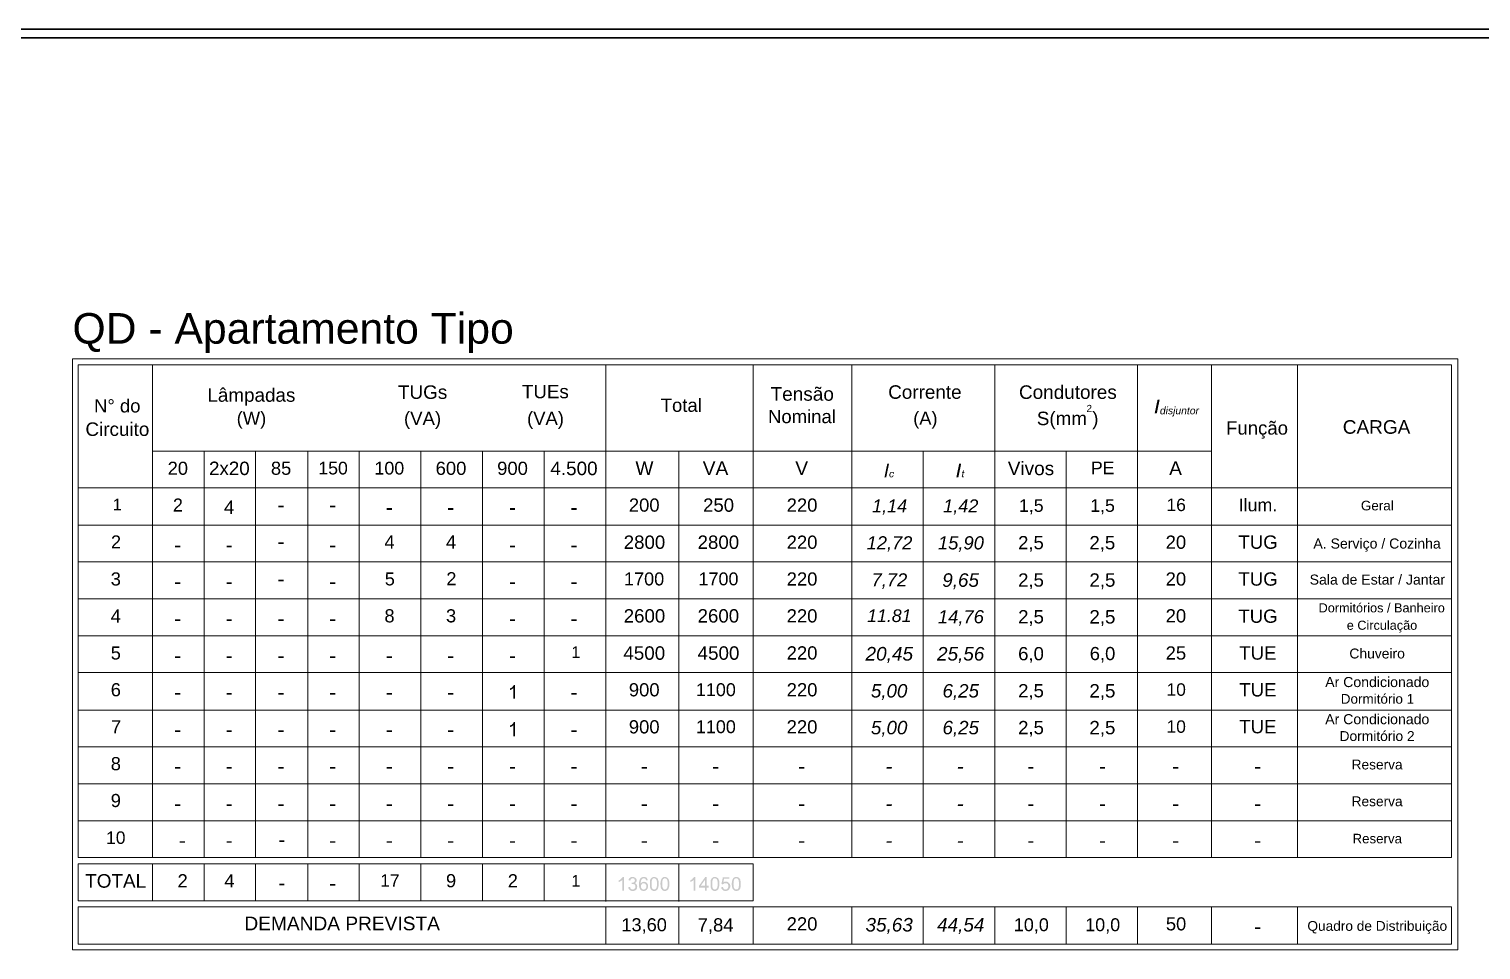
# Model space of a CAD drawing. Header units: millimetres. Extents: x 50 to 186, y -32 to 33.
# Drawn here: x 72.97 to 89.68, y -15.94 to -5.35 of the extents above; entities that cross this region are included whole.
import ezdxf

# ---------------------------------------------------------------- set-up
doc = ezdxf.new("R2010")
doc.units = ezdxf.units.MM
doc.layers.add('11 - Quadro de cargas', color=7, linetype='Continuous', lineweight=30)
doc.styles.add('Arial0', font='arial.ttf', dxfattribs={"height": 3.14658})
doc.styles.add('Arial2', font='ariali.ttf', dxfattribs={"oblique": 15, "height": 1.009692})

msp = doc.modelspace()

# ---------------------------------------------------------------- hatches: boundary and pattern name
at = {"layer": '11 - Quadro de cargas', "true_color": 0x000007}
for points in [[(85.925, -9.772), (85.958, -9.614), (85.982, -9.614), (85.949, -9.772)], [(82.816, -10.507), (82.849, -10.348), (82.869, -10.348), (82.836, -10.507)], [(83.643, -10.507), (83.676, -10.348), (83.699, -10.348), (83.666, -10.507)], [(75.843, -10.851), (75.843, -10.831), (75.902, -10.831), (75.902, -10.851)], [(76.435, -10.851), (76.435, -10.831), (76.498, -10.831), (76.498, -10.851)], [(77.09, -10.881), (77.09, -10.861), (77.149, -10.861), (77.149, -10.881)], [(77.794, -10.881), (77.794, -10.861), (77.854, -10.861), (77.854, -10.881)], [(78.506, -10.881), (78.506, -10.861), (78.565, -10.861), (78.565, -10.881)], [(79.213, -10.881), (79.213, -10.861), (79.273, -10.861), (79.273, -10.881)], [(74.655, -11.311), (74.655, -11.291), (74.715, -11.291), (74.715, -11.311)], [(75.247, -11.311), (75.247, -11.291), (75.307, -11.291), (75.307, -11.311)], [(75.843, -11.274), (75.843, -11.254), (75.902, -11.254), (75.902, -11.274)], [(76.435, -11.311), (76.435, -11.291), (76.498, -11.291), (76.498, -11.311)], [(78.506, -11.311), (78.506, -11.291), (78.565, -11.291), (78.565, -11.311)], [(79.213, -11.311), (79.213, -11.291), (79.273, -11.291), (79.273, -11.311)], [(75.843, -11.704), (75.843, -11.684), (75.902, -11.684), (75.902, -11.704)], [(74.655, -11.734), (74.655, -11.714), (74.715, -11.714), (74.715, -11.734)], [(75.247, -11.734), (75.247, -11.714), (75.307, -11.714), (75.307, -11.734)], [(76.435, -11.734), (76.435, -11.714), (76.498, -11.714), (76.498, -11.734)], [(78.506, -11.734), (78.506, -11.714), (78.565, -11.714), (78.565, -11.734)], [(79.213, -11.734), (79.213, -11.714), (79.273, -11.714), (79.273, -11.734)], [(74.655, -12.161), (74.655, -12.141), (74.715, -12.141), (74.715, -12.161)], [(75.247, -12.161), (75.247, -12.141), (75.307, -12.141), (75.307, -12.161)], [(75.843, -12.161), (75.843, -12.141), (75.902, -12.141), (75.902, -12.161)], [(76.435, -12.161), (76.435, -12.141), (76.498, -12.141), (76.498, -12.161)], [(78.506, -12.161), (78.506, -12.141), (78.565, -12.141), (78.565, -12.161)], [(79.213, -12.161), (79.213, -12.141), (79.273, -12.141), (79.273, -12.161)], [(74.655, -12.584), (74.655, -12.564), (74.715, -12.564), (74.715, -12.584)], [(75.247, -12.584), (75.247, -12.564), (75.307, -12.564), (75.307, -12.584)], [(75.843, -12.584), (75.843, -12.564), (75.902, -12.564), (75.902, -12.584)], [(76.435, -12.584), (76.435, -12.564), (76.498, -12.564), (76.498, -12.584)], [(77.09, -12.584), (77.09, -12.564), (77.149, -12.564), (77.149, -12.584)], [(77.794, -12.584), (77.794, -12.564), (77.854, -12.564), (77.854, -12.584)], [(78.506, -12.584), (78.506, -12.564), (78.565, -12.564), (78.565, -12.584)], [(74.655, -13.008), (74.655, -12.988), (74.715, -12.988), (74.715, -13.008)], [(75.247, -13.008), (75.247, -12.988), (75.307, -12.988), (75.307, -13.008)], [(75.843, -13.008), (75.843, -12.988), (75.902, -12.988), (75.902, -13.008)], [(76.435, -13.008), (76.435, -12.988), (76.498, -12.988), (76.498, -13.008)], [(77.09, -13.008), (77.09, -12.988), (77.149, -12.988), (77.149, -13.008)], [(77.794, -13.008), (77.794, -12.988), (77.854, -12.988), (77.854, -13.008)], [(79.213, -13.008), (79.213, -12.988), (79.273, -12.988), (79.273, -13.008)], [(74.655, -13.434), (74.655, -13.415), (74.715, -13.415), (74.715, -13.434)], [(75.247, -13.434), (75.247, -13.415), (75.307, -13.415), (75.307, -13.434)], [(75.843, -13.434), (75.843, -13.415), (75.902, -13.415), (75.902, -13.434)], [(76.435, -13.434), (76.435, -13.415), (76.498, -13.415), (76.498, -13.434)], [(77.09, -13.434), (77.09, -13.415), (77.149, -13.415), (77.149, -13.434)], [(77.794, -13.434), (77.794, -13.415), (77.854, -13.415), (77.854, -13.434)], [(79.213, -13.434), (79.213, -13.415), (79.273, -13.415), (79.273, -13.434)], [(74.655, -13.858), (74.655, -13.838), (74.715, -13.838), (74.715, -13.858)], [(75.247, -13.858), (75.247, -13.838), (75.307, -13.838), (75.307, -13.858)], [(75.843, -13.858), (75.843, -13.838), (75.902, -13.838), (75.902, -13.858)], [(76.435, -13.858), (76.435, -13.838), (76.498, -13.838), (76.498, -13.858)], [(77.09, -13.858), (77.09, -13.838), (77.149, -13.838), (77.149, -13.858)], [(77.794, -13.858), (77.794, -13.838), (77.854, -13.838), (77.854, -13.858)], [(78.506, -13.858), (78.506, -13.838), (78.565, -13.838), (78.565, -13.858)], [(79.213, -13.858), (79.213, -13.838), (79.273, -13.838), (79.273, -13.858)], [(80.024, -13.858), (80.024, -13.838), (80.083, -13.838), (80.083, -13.858)], [(80.844, -13.858), (80.844, -13.838), (80.904, -13.838), (80.904, -13.858)], [(81.833, -13.858), (81.833, -13.838), (81.896, -13.838), (81.896, -13.858)], [(82.839, -13.858), (82.842, -13.838), (82.902, -13.838), (82.899, -13.858)], [(83.659, -13.858), (83.663, -13.838), (83.722, -13.838), (83.719, -13.858)], [(84.47, -13.858), (84.47, -13.838), (84.529, -13.838), (84.529, -13.858)], [(85.294, -13.858), (85.294, -13.838), (85.353, -13.838), (85.353, -13.858)], [(86.137, -13.858), (86.137, -13.838), (86.197, -13.838), (86.197, -13.858)], [(87.08, -13.858), (87.08, -13.838), (87.139, -13.838), (87.139, -13.858)], [(74.655, -14.285), (74.655, -14.268), (74.715, -14.268), (74.715, -14.285)], [(75.247, -14.285), (75.247, -14.268), (75.307, -14.268), (75.307, -14.285)], [(75.843, -14.285), (75.843, -14.268), (75.902, -14.268), (75.902, -14.285)], [(76.435, -14.285), (76.435, -14.268), (76.498, -14.268), (76.498, -14.285)], [(77.09, -14.285), (77.09, -14.268), (77.149, -14.268), (77.149, -14.285)], [(77.794, -14.285), (77.794, -14.268), (77.854, -14.268), (77.854, -14.285)], [(78.506, -14.285), (78.506, -14.268), (78.565, -14.268), (78.565, -14.285)], [(79.213, -14.285), (79.213, -14.268), (79.273, -14.268), (79.273, -14.285)], [(80.024, -14.285), (80.024, -14.268), (80.083, -14.268), (80.083, -14.285)], [(80.844, -14.285), (80.844, -14.268), (80.904, -14.268), (80.904, -14.285)], [(81.833, -14.285), (81.833, -14.268), (81.896, -14.268), (81.896, -14.285)], [(82.839, -14.285), (82.842, -14.268), (82.902, -14.268), (82.899, -14.285)], [(83.659, -14.285), (83.663, -14.268), (83.722, -14.268), (83.719, -14.285)], [(84.47, -14.285), (84.47, -14.268), (84.529, -14.268), (84.529, -14.285)], [(85.294, -14.285), (85.294, -14.268), (85.353, -14.268), (85.353, -14.285)], [(86.137, -14.285), (86.137, -14.268), (86.197, -14.268), (86.197, -14.285)], [(87.08, -14.285), (87.08, -14.268), (87.139, -14.268), (87.139, -14.285)], [(74.708, -14.708), (74.708, -14.691), (74.768, -14.691), (74.768, -14.708)], [(75.247, -14.708), (75.247, -14.691), (75.307, -14.691), (75.307, -14.708)], [(75.853, -14.701), (75.853, -14.682), (75.912, -14.682), (75.912, -14.701)], [(76.435, -14.708), (76.435, -14.691), (76.498, -14.691), (76.498, -14.708)], [(77.09, -14.708), (77.09, -14.691), (77.149, -14.691), (77.149, -14.708)], [(77.794, -14.708), (77.794, -14.691), (77.854, -14.691), (77.854, -14.708)], [(78.506, -14.708), (78.506, -14.691), (78.565, -14.691), (78.565, -14.708)], [(79.213, -14.708), (79.213, -14.691), (79.273, -14.691), (79.273, -14.708)], [(80.024, -14.708), (80.024, -14.691), (80.083, -14.691), (80.083, -14.708)], [(80.844, -14.708), (80.844, -14.691), (80.904, -14.691), (80.904, -14.708)], [(81.833, -14.708), (81.833, -14.691), (81.896, -14.691), (81.896, -14.708)], [(82.839, -14.708), (82.842, -14.691), (82.902, -14.691), (82.899, -14.708)], [(83.659, -14.708), (83.663, -14.691), (83.722, -14.691), (83.719, -14.708)], [(84.47, -14.708), (84.47, -14.691), (84.529, -14.691), (84.529, -14.708)], [(85.294, -14.708), (85.294, -14.691), (85.353, -14.691), (85.353, -14.708)], [(86.137, -14.708), (86.137, -14.691), (86.197, -14.691), (86.197, -14.708)], [(87.08, -14.708), (87.08, -14.691), (87.139, -14.691), (87.139, -14.708)], [(75.853, -15.198), (75.853, -15.178), (75.912, -15.178), (75.912, -15.198)], [(76.435, -15.204), (76.435, -15.184), (76.498, -15.184), (76.498, -15.204)], [(87.08, -15.7), (87.08, -15.681), (87.139, -15.681), (87.139, -15.7)]]:
    msp.add_hatch(color=7, dxfattribs=at).paths.add_polyline_path(points)
h = msp.add_hatch(color=7, dxfattribs=at)
edge = h.paths.add_edge_path()
edge.add_line((82.912, -10.484), (82.922, -10.484))
edge.add_spline(control_points=[(82.922, -10.484), (82.918, -10.494), (82.915, -10.497), (82.912, -10.5), (82.912, -10.5), (82.905, -10.507), (82.902, -10.507), (82.895, -10.507), (82.895, -10.507), (82.889, -10.507), (82.882, -10.507), (82.879, -10.5), (82.879, -10.5), (82.875, -10.497), (82.872, -10.49), (82.872, -10.484), (82.872, -10.484), (82.872, -10.477), (82.872, -10.47), (82.875, -10.464), (82.875, -10.464), (82.879, -10.457), (82.882, -10.451), (82.889, -10.447), (82.889, -10.447), (82.892, -10.444), (82.899, -10.444), (82.905, -10.444), (82.905, -10.444), (82.912, -10.444), (82.915, -10.444), (82.922, -10.447), (82.922, -10.447), (82.925, -10.454), (82.925, -10.457), (82.925, -10.464)], knot_values=[0, 0, 0, 0, 0.027778, 0.027778, 0.027778, 0.027778, 0.055556, 0.055556, 0.055556, 0.055556, 0.083333, 0.083333, 0.083333, 0.083333, 0.111111, 0.111111, 0.111111, 0.111111, 0.138889, 0.138889, 0.138889, 0.138889, 0.166667, 0.166667, 0.166667, 0.166667, 0.194444, 0.194444, 0.194444, 0.194444, 0.222222, 0.222222, 0.222222, 0.222222, 1, 1, 1, 1], degree=3, periodic=0)
edge.add_line((82.925, -10.464), (82.915, -10.464))
edge.add_spline(control_points=[(82.915, -10.464), (82.915, -10.461), (82.915, -10.457), (82.912, -10.454), (82.912, -10.454), (82.908, -10.454), (82.908, -10.451), (82.902, -10.451), (82.902, -10.451), (82.899, -10.451), (82.895, -10.454), (82.892, -10.457), (82.892, -10.457), (82.889, -10.457), (82.885, -10.464), (82.885, -10.467), (82.885, -10.467), (82.882, -10.474), (82.882, -10.477), (82.882, -10.484), (82.882, -10.484), (82.882, -10.49), (82.882, -10.494), (82.885, -10.497), (82.885, -10.497), (82.889, -10.497), (82.892, -10.5), (82.895, -10.5), (82.895, -10.5), (82.899, -10.5), (82.902, -10.497), (82.905, -10.497), (82.905, -10.497), (82.908, -10.494), (82.908, -10.49), (82.912, -10.484)], knot_values=[0, 0, 0, 0, 0.027778, 0.027778, 0.027778, 0.027778, 0.055556, 0.055556, 0.055556, 0.055556, 0.083333, 0.083333, 0.083333, 0.083333, 0.111111, 0.111111, 0.111111, 0.111111, 0.138889, 0.138889, 0.138889, 0.138889, 0.166667, 0.166667, 0.166667, 0.166667, 0.194444, 0.194444, 0.194444, 0.194444, 0.222222, 0.222222, 0.222222, 0.222222, 1, 1, 1, 1], degree=3, periodic=0)
h = msp.add_hatch(color=7, dxfattribs=at)
edge = h.paths.add_edge_path()
edge.add_line((83.729, -10.497), (83.726, -10.507))
edge.add_spline(control_points=[(83.726, -10.507), (83.722, -10.507), (83.722, -10.507), (83.719, -10.507), (83.719, -10.507), (83.716, -10.507), (83.712, -10.507), (83.709, -10.504), (83.709, -10.504), (83.706, -10.504), (83.706, -10.5), (83.706, -10.497), (83.706, -10.497), (83.706, -10.497), (83.706, -10.494), (83.709, -10.487)], knot_values=[0, 0, 0, 0, 0.0625, 0.0625, 0.0625, 0.0625, 0.125, 0.125, 0.125, 0.125, 0.1875, 0.1875, 0.1875, 0.1875, 1, 1, 1, 1], degree=3, periodic=0)
edge.add_line((83.709, -10.487), (83.716, -10.454))
edge.add_line((83.716, -10.454), (83.706, -10.454))
edge.add_line((83.706, -10.454), (83.709, -10.444))
edge.add_line((83.709, -10.444), (83.716, -10.444))
edge.add_line((83.716, -10.444), (83.719, -10.431))
edge.add_line((83.719, -10.431), (83.732, -10.421))
edge.add_line((83.732, -10.421), (83.726, -10.444))
edge.add_line((83.726, -10.444), (83.739, -10.444))
edge.add_line((83.739, -10.444), (83.735, -10.454))
edge.add_line((83.735, -10.454), (83.726, -10.454))
edge.add_line((83.726, -10.454), (83.719, -10.487))
edge.add_spline(control_points=[(83.719, -10.487), (83.719, -10.49), (83.716, -10.494), (83.716, -10.494), (83.716, -10.494), (83.716, -10.497), (83.719, -10.497), (83.719, -10.497), (83.719, -10.497), (83.719, -10.497), (83.719, -10.497), (83.722, -10.497), (83.722, -10.497), (83.726, -10.497), (83.726, -10.497), (83.729, -10.497)], knot_values=[0, 0, 0, 0, 0.0625, 0.0625, 0.0625, 0.0625, 0.125, 0.125, 0.125, 0.125, 0.1875, 0.1875, 0.1875, 0.1875, 1, 1, 1, 1], degree=3, periodic=0)
h = msp.add_hatch(color=7, dxfattribs=at)
h.paths.add_polyline_path([(75.29, -10.93), (75.29, -10.891), (75.221, -10.891), (75.221, -10.874), (75.294, -10.771), (75.31, -10.771), (75.31, -10.874), (75.33, -10.874), (75.33, -10.891), (75.31, -10.891), (75.31, -10.93)])
h.paths.add_polyline_path([(75.29, -10.874), (75.29, -10.801), (75.241, -10.874)])
h = msp.add_hatch(color=7, dxfattribs=at)
edge = h.paths.add_edge_path()
edge.add_line((78.565, -13.054), (78.545, -13.054))
edge.add_line((78.545, -13.054), (78.545, -12.932))
edge.add_spline(control_points=[(78.545, -12.932), (78.542, -12.935), (78.535, -12.938), (78.529, -12.945), (78.529, -12.945), (78.519, -12.948), (78.512, -12.951), (78.506, -12.955)], knot_values=[0, 0, 0, 0, 0.125, 0.125, 0.125, 0.125, 1, 1, 1, 1], degree=3, periodic=0)
edge.add_line((78.506, -12.955), (78.506, -12.935))
edge.add_spline(control_points=[(78.506, -12.935), (78.519, -12.932), (78.529, -12.925), (78.535, -12.918), (78.535, -12.918), (78.545, -12.908), (78.549, -12.902), (78.552, -12.895)], knot_values=[0, 0, 0, 0, 0.125, 0.125, 0.125, 0.125, 1, 1, 1, 1], degree=3, periodic=0)
edge.add_line((78.552, -12.895), (78.565, -12.895))
edge.add_line((78.565, -12.895), (78.565, -13.054))
h = msp.add_hatch(color=7, dxfattribs=at)
edge = h.paths.add_edge_path()
edge.add_line((78.565, -13.484), (78.545, -13.484))
edge.add_line((78.545, -13.484), (78.545, -13.358))
edge.add_spline(control_points=[(78.545, -13.358), (78.542, -13.362), (78.535, -13.368), (78.529, -13.372), (78.529, -13.372), (78.519, -13.375), (78.512, -13.378), (78.506, -13.381)], knot_values=[0, 0, 0, 0, 0.125, 0.125, 0.125, 0.125, 1, 1, 1, 1], degree=3, periodic=0)
edge.add_line((78.506, -13.381), (78.506, -13.362))
edge.add_spline(control_points=[(78.506, -13.362), (78.519, -13.358), (78.529, -13.352), (78.535, -13.345), (78.535, -13.345), (78.545, -13.338), (78.549, -13.329), (78.552, -13.322)], knot_values=[0, 0, 0, 0, 0.125, 0.125, 0.125, 0.125, 1, 1, 1, 1], degree=3, periodic=0)
edge.add_line((78.552, -13.322), (78.565, -13.322))
edge.add_line((78.565, -13.322), (78.565, -13.484))
h = msp.add_hatch(color=7, dxfattribs=at)
edge = h.paths.add_edge_path()
edge.add_line((79.819, -15.26), (79.799, -15.26))
edge.add_line((79.799, -15.26), (79.799, -15.138))
edge.add_spline(control_points=[(79.799, -15.138), (79.796, -15.141), (79.789, -15.145), (79.782, -15.151), (79.782, -15.151), (79.773, -15.155), (79.766, -15.158), (79.759, -15.161)], knot_values=[0, 0, 0, 0, 0.125, 0.125, 0.125, 0.125, 1, 1, 1, 1], degree=3, periodic=0)
edge.add_line((79.759, -15.161), (79.759, -15.141))
edge.add_spline(control_points=[(79.759, -15.141), (79.773, -15.138), (79.779, -15.131), (79.789, -15.121), (79.789, -15.121), (79.796, -15.115), (79.802, -15.108), (79.806, -15.102)], knot_values=[0, 0, 0, 0, 0.125, 0.125, 0.125, 0.125, 1, 1, 1, 1], degree=3, periodic=0)
edge.add_line((79.806, -15.102), (79.819, -15.102))
edge.add_line((79.819, -15.102), (79.819, -15.26))
edge = h.paths.add_edge_path()
edge.add_line((79.868, -15.221), (79.888, -15.217))
edge.add_spline(control_points=[(79.888, -15.217), (79.892, -15.227), (79.895, -15.234), (79.898, -15.241), (79.898, -15.241), (79.905, -15.244), (79.911, -15.247), (79.918, -15.247), (79.918, -15.247), (79.928, -15.247), (79.935, -15.244), (79.941, -15.237), (79.941, -15.237), (79.948, -15.231), (79.951, -15.224), (79.951, -15.214), (79.951, -15.214), (79.951, -15.204), (79.948, -15.198), (79.945, -15.191), (79.945, -15.191), (79.938, -15.188), (79.931, -15.184), (79.921, -15.184), (79.921, -15.184), (79.918, -15.184), (79.911, -15.184), (79.908, -15.184)], knot_values=[0, 0, 0, 0, 0.035714, 0.035714, 0.035714, 0.035714, 0.071429, 0.071429, 0.071429, 0.071429, 0.107143, 0.107143, 0.107143, 0.107143, 0.142857, 0.142857, 0.142857, 0.142857, 0.178571, 0.178571, 0.178571, 0.178571, 0.214286, 0.214286, 0.214286, 0.214286, 1, 1, 1, 1], degree=3, periodic=0)
edge.add_line((79.908, -15.184), (79.908, -15.168))
edge.add_spline(control_points=[(79.908, -15.168), (79.911, -15.168), (79.911, -15.168), (79.911, -15.168), (79.911, -15.168), (79.921, -15.168), (79.928, -15.168), (79.935, -15.161), (79.935, -15.161), (79.941, -15.158), (79.945, -15.151), (79.945, -15.141), (79.945, -15.141), (79.945, -15.135), (79.941, -15.128), (79.938, -15.125), (79.938, -15.125), (79.931, -15.121), (79.928, -15.118), (79.918, -15.118), (79.918, -15.118), (79.911, -15.118), (79.905, -15.121), (79.902, -15.125), (79.902, -15.125), (79.895, -15.128), (79.892, -15.138), (79.892, -15.145)], knot_values=[0, 0, 0, 0, 0.035714, 0.035714, 0.035714, 0.035714, 0.071429, 0.071429, 0.071429, 0.071429, 0.107143, 0.107143, 0.107143, 0.107143, 0.142857, 0.142857, 0.142857, 0.142857, 0.178571, 0.178571, 0.178571, 0.178571, 0.214286, 0.214286, 0.214286, 0.214286, 1, 1, 1, 1], degree=3, periodic=0)
edge.add_line((79.892, -15.145), (79.872, -15.141))
edge.add_spline(control_points=[(79.872, -15.141), (79.872, -15.128), (79.878, -15.118), (79.888, -15.112), (79.888, -15.112), (79.895, -15.105), (79.905, -15.102), (79.918, -15.102), (79.918, -15.102), (79.928, -15.102), (79.935, -15.105), (79.941, -15.108), (79.941, -15.108), (79.951, -15.112), (79.954, -15.115), (79.958, -15.121), (79.958, -15.121), (79.964, -15.128), (79.964, -15.135), (79.964, -15.141), (79.964, -15.141), (79.964, -15.151), (79.964, -15.155), (79.958, -15.161), (79.958, -15.161), (79.954, -15.168), (79.951, -15.171), (79.945, -15.174), (79.945, -15.174), (79.951, -15.178), (79.961, -15.181), (79.964, -15.188), (79.964, -15.188), (79.971, -15.194), (79.971, -15.204), (79.971, -15.214), (79.971, -15.214), (79.971, -15.227), (79.968, -15.241), (79.958, -15.25), (79.958, -15.25), (79.948, -15.26), (79.935, -15.264), (79.918, -15.264), (79.918, -15.264), (79.905, -15.264), (79.895, -15.26), (79.885, -15.25), (79.885, -15.25), (79.875, -15.244), (79.868, -15.234), (79.868, -15.221)], knot_values=[0, 0, 0, 0, 0.019231, 0.019231, 0.019231, 0.019231, 0.038462, 0.038462, 0.038462, 0.038462, 0.057692, 0.057692, 0.057692, 0.057692, 0.076923, 0.076923, 0.076923, 0.076923, 0.096154, 0.096154, 0.096154, 0.096154, 0.115385, 0.115385, 0.115385, 0.115385, 0.134615, 0.134615, 0.134615, 0.134615, 0.153846, 0.153846, 0.153846, 0.153846, 0.173077, 0.173077, 0.173077, 0.173077, 0.192308, 0.192308, 0.192308, 0.192308, 0.211538, 0.211538, 0.211538, 0.211538, 0.230769, 0.230769, 0.230769, 0.230769, 1, 1, 1, 1], degree=3, periodic=0)
edge = h.paths.add_edge_path()
edge.add_line((80.093, -15.141), (80.074, -15.141))
edge.add_spline(control_points=[(80.074, -15.141), (80.07, -15.135), (80.07, -15.128), (80.067, -15.125), (80.067, -15.125), (80.06, -15.121), (80.054, -15.118), (80.047, -15.118), (80.047, -15.118), (80.04, -15.118), (80.034, -15.118), (80.031, -15.121), (80.031, -15.121), (80.024, -15.128), (80.021, -15.135), (80.017, -15.141), (80.017, -15.141), (80.014, -15.151), (80.011, -15.164), (80.011, -15.178), (80.011, -15.178), (80.014, -15.171), (80.021, -15.168), (80.027, -15.164), (80.027, -15.164), (80.034, -15.161), (80.04, -15.158), (80.05, -15.158), (80.05, -15.158), (80.06, -15.158), (80.074, -15.164), (80.083, -15.171), (80.083, -15.171), (80.09, -15.181), (80.097, -15.194), (80.097, -15.211), (80.097, -15.211), (80.097, -15.221), (80.093, -15.227), (80.09, -15.237), (80.09, -15.237), (80.083, -15.247), (80.08, -15.254), (80.07, -15.257), (80.07, -15.257), (80.064, -15.26), (80.057, -15.264), (80.047, -15.264), (80.047, -15.264), (80.031, -15.264), (80.017, -15.257), (80.007, -15.247), (80.007, -15.247), (79.997, -15.234), (79.991, -15.214), (79.991, -15.188), (79.991, -15.188), (79.991, -15.155), (79.997, -15.135), (80.007, -15.121), (80.007, -15.121), (80.017, -15.108), (80.031, -15.102), (80.047, -15.102), (80.047, -15.102), (80.06, -15.102), (80.07, -15.105), (80.08, -15.112), (80.08, -15.112), (80.087, -15.118), (80.09, -15.128), (80.093, -15.141)], knot_values=[0, 0, 0, 0, 0.013889, 0.013889, 0.013889, 0.013889, 0.027778, 0.027778, 0.027778, 0.027778, 0.041667, 0.041667, 0.041667, 0.041667, 0.055556, 0.055556, 0.055556, 0.055556, 0.069444, 0.069444, 0.069444, 0.069444, 0.083333, 0.083333, 0.083333, 0.083333, 0.097222, 0.097222, 0.097222, 0.097222, 0.111111, 0.111111, 0.111111, 0.111111, 0.125, 0.125, 0.125, 0.125, 0.138889, 0.138889, 0.138889, 0.138889, 0.152778, 0.152778, 0.152778, 0.152778, 0.166667, 0.166667, 0.166667, 0.166667, 0.180556, 0.180556, 0.180556, 0.180556, 0.194444, 0.194444, 0.194444, 0.194444, 0.208333, 0.208333, 0.208333, 0.208333, 0.222222, 0.222222, 0.222222, 0.222222, 0.236111, 0.236111, 0.236111, 0.236111, 1, 1, 1, 1], degree=3, periodic=0)
edge = h.paths.add_edge_path()
edge.add_spline(control_points=[(80.014, -15.211), (80.014, -15.217), (80.014, -15.224), (80.017, -15.227), (80.017, -15.227), (80.021, -15.234), (80.024, -15.241), (80.031, -15.244), (80.031, -15.244), (80.034, -15.247), (80.04, -15.247), (80.047, -15.247), (80.047, -15.247), (80.054, -15.247), (80.06, -15.244), (80.067, -15.237), (80.067, -15.237), (80.074, -15.231), (80.077, -15.221), (80.077, -15.211), (80.077, -15.211), (80.077, -15.201), (80.074, -15.191), (80.067, -15.184), (80.067, -15.184), (80.06, -15.178), (80.054, -15.174), (80.044, -15.174), (80.044, -15.174), (80.037, -15.174), (80.027, -15.178), (80.024, -15.184), (80.024, -15.184), (80.017, -15.191), (80.014, -15.201), (80.014, -15.211)], knot_values=[0, 0, 0, 0, 0.027778, 0.027778, 0.027778, 0.027778, 0.055556, 0.055556, 0.055556, 0.055556, 0.083333, 0.083333, 0.083333, 0.083333, 0.111111, 0.111111, 0.111111, 0.111111, 0.138889, 0.138889, 0.138889, 0.138889, 0.166667, 0.166667, 0.166667, 0.166667, 0.194444, 0.194444, 0.194444, 0.194444, 0.222222, 0.222222, 0.222222, 0.222222, 1, 1, 1, 1], degree=3, periodic=0)
edge = h.paths.add_edge_path()
edge.add_spline(control_points=[(80.117, -15.184), (80.117, -15.164), (80.117, -15.148), (80.12, -15.138), (80.12, -15.138), (80.123, -15.125), (80.13, -15.118), (80.14, -15.112), (80.14, -15.112), (80.146, -15.105), (80.156, -15.102), (80.166, -15.102), (80.166, -15.102), (80.176, -15.102), (80.183, -15.105), (80.189, -15.108), (80.189, -15.108), (80.196, -15.112), (80.203, -15.115), (80.206, -15.121), (80.206, -15.121), (80.209, -15.128), (80.212, -15.135), (80.216, -15.145), (80.216, -15.145), (80.216, -15.155), (80.219, -15.168), (80.219, -15.184), (80.219, -15.184), (80.219, -15.201), (80.216, -15.217), (80.212, -15.227), (80.212, -15.227), (80.209, -15.241), (80.203, -15.247), (80.196, -15.254), (80.196, -15.254), (80.189, -15.26), (80.179, -15.264), (80.166, -15.264), (80.166, -15.264), (80.153, -15.264), (80.14, -15.257), (80.13, -15.247), (80.13, -15.247), (80.12, -15.234), (80.117, -15.214), (80.117, -15.184)], knot_values=[0, 0, 0, 0, 0.020833, 0.020833, 0.020833, 0.020833, 0.041667, 0.041667, 0.041667, 0.041667, 0.0625, 0.0625, 0.0625, 0.0625, 0.083333, 0.083333, 0.083333, 0.083333, 0.104167, 0.104167, 0.104167, 0.104167, 0.125, 0.125, 0.125, 0.125, 0.145833, 0.145833, 0.145833, 0.145833, 0.166667, 0.166667, 0.166667, 0.166667, 0.1875, 0.1875, 0.1875, 0.1875, 0.208333, 0.208333, 0.208333, 0.208333, 0.229167, 0.229167, 0.229167, 0.229167, 1, 1, 1, 1], degree=3, periodic=0)
edge = h.paths.add_edge_path()
edge.add_spline(control_points=[(80.136, -15.184), (80.136, -15.207), (80.14, -15.227), (80.143, -15.234), (80.143, -15.234), (80.15, -15.244), (80.16, -15.247), (80.166, -15.247), (80.166, -15.247), (80.176, -15.247), (80.183, -15.244), (80.189, -15.234), (80.189, -15.234), (80.196, -15.227), (80.199, -15.207), (80.199, -15.184), (80.199, -15.184), (80.199, -15.158), (80.196, -15.138), (80.189, -15.131), (80.189, -15.131), (80.183, -15.121), (80.176, -15.118), (80.166, -15.118), (80.166, -15.118), (80.156, -15.118), (80.15, -15.121), (80.146, -15.128), (80.146, -15.128), (80.14, -15.138), (80.136, -15.158), (80.136, -15.184)], knot_values=[0, 0, 0, 0, 0.03125, 0.03125, 0.03125, 0.03125, 0.0625, 0.0625, 0.0625, 0.0625, 0.09375, 0.09375, 0.09375, 0.09375, 0.125, 0.125, 0.125, 0.125, 0.15625, 0.15625, 0.15625, 0.15625, 0.1875, 0.1875, 0.1875, 0.1875, 0.21875, 0.21875, 0.21875, 0.21875, 1, 1, 1, 1], degree=3, periodic=0)
edge = h.paths.add_edge_path()
edge.add_spline(control_points=[(80.239, -15.184), (80.239, -15.164), (80.239, -15.148), (80.246, -15.138), (80.246, -15.138), (80.249, -15.125), (80.252, -15.118), (80.262, -15.112), (80.262, -15.112), (80.269, -15.105), (80.279, -15.102), (80.289, -15.102), (80.289, -15.102), (80.298, -15.102), (80.305, -15.105), (80.312, -15.108), (80.312, -15.108), (80.318, -15.112), (80.325, -15.115), (80.328, -15.121), (80.328, -15.121), (80.332, -15.128), (80.335, -15.135), (80.338, -15.145), (80.338, -15.145), (80.341, -15.155), (80.341, -15.168), (80.341, -15.184), (80.341, -15.184), (80.341, -15.201), (80.341, -15.217), (80.335, -15.227), (80.335, -15.227), (80.332, -15.241), (80.325, -15.247), (80.318, -15.254), (80.318, -15.254), (80.312, -15.26), (80.302, -15.264), (80.289, -15.264), (80.289, -15.264), (80.275, -15.264), (80.262, -15.257), (80.255, -15.247), (80.255, -15.247), (80.242, -15.234), (80.239, -15.214), (80.239, -15.184)], knot_values=[0, 0, 0, 0, 0.020833, 0.020833, 0.020833, 0.020833, 0.041667, 0.041667, 0.041667, 0.041667, 0.0625, 0.0625, 0.0625, 0.0625, 0.083333, 0.083333, 0.083333, 0.083333, 0.104167, 0.104167, 0.104167, 0.104167, 0.125, 0.125, 0.125, 0.125, 0.145833, 0.145833, 0.145833, 0.145833, 0.166667, 0.166667, 0.166667, 0.166667, 0.1875, 0.1875, 0.1875, 0.1875, 0.208333, 0.208333, 0.208333, 0.208333, 0.229167, 0.229167, 0.229167, 0.229167, 1, 1, 1, 1], degree=3, periodic=0)
edge = h.paths.add_edge_path()
edge.add_spline(control_points=[(80.259, -15.184), (80.259, -15.207), (80.262, -15.227), (80.269, -15.234), (80.269, -15.234), (80.272, -15.244), (80.282, -15.247), (80.289, -15.247), (80.289, -15.247), (80.298, -15.247), (80.305, -15.244), (80.312, -15.234), (80.312, -15.234), (80.318, -15.227), (80.322, -15.207), (80.322, -15.184), (80.322, -15.184), (80.322, -15.158), (80.318, -15.138), (80.312, -15.131), (80.312, -15.131), (80.305, -15.121), (80.298, -15.118), (80.289, -15.118), (80.289, -15.118), (80.282, -15.118), (80.275, -15.121), (80.269, -15.128), (80.269, -15.128), (80.262, -15.138), (80.259, -15.158), (80.259, -15.184)], knot_values=[0, 0, 0, 0, 0.03125, 0.03125, 0.03125, 0.03125, 0.0625, 0.0625, 0.0625, 0.0625, 0.09375, 0.09375, 0.09375, 0.09375, 0.125, 0.125, 0.125, 0.125, 0.15625, 0.15625, 0.15625, 0.15625, 0.1875, 0.1875, 0.1875, 0.1875, 0.21875, 0.21875, 0.21875, 0.21875, 1, 1, 1, 1], degree=3, periodic=0)
h = msp.add_hatch(color=7, dxfattribs=at)
edge = h.paths.add_edge_path()
edge.add_line((80.639, -15.26), (80.619, -15.26))
edge.add_line((80.619, -15.26), (80.619, -15.138))
edge.add_spline(control_points=[(80.619, -15.138), (80.616, -15.141), (80.609, -15.145), (80.603, -15.151), (80.603, -15.151), (80.596, -15.155), (80.586, -15.158), (80.583, -15.161)], knot_values=[0, 0, 0, 0, 0.125, 0.125, 0.125, 0.125, 1, 1, 1, 1], degree=3, periodic=0)
edge.add_line((80.583, -15.161), (80.583, -15.141))
edge.add_spline(control_points=[(80.583, -15.141), (80.593, -15.138), (80.603, -15.131), (80.609, -15.121), (80.609, -15.121), (80.619, -15.115), (80.623, -15.108), (80.626, -15.102)], knot_values=[0, 0, 0, 0, 0.125, 0.125, 0.125, 0.125, 1, 1, 1, 1], degree=3, periodic=0)
edge.add_line((80.626, -15.102), (80.639, -15.102))
edge.add_line((80.639, -15.102), (80.639, -15.26))
h.paths.add_polyline_path([(80.752, -15.26), (80.752, -15.224), (80.682, -15.224), (80.682, -15.204), (80.755, -15.102), (80.772, -15.102), (80.772, -15.204), (80.795, -15.204), (80.795, -15.224), (80.772, -15.224), (80.772, -15.26)])
h.paths.add_polyline_path([(80.752, -15.204), (80.752, -15.135), (80.702, -15.204)])
edge = h.paths.add_edge_path()
edge.add_spline(control_points=[(80.815, -15.184), (80.815, -15.164), (80.815, -15.148), (80.818, -15.138), (80.818, -15.138), (80.824, -15.125), (80.828, -15.118), (80.838, -15.112), (80.838, -15.112), (80.844, -15.105), (80.854, -15.102), (80.864, -15.102), (80.864, -15.102), (80.874, -15.102), (80.881, -15.105), (80.887, -15.108), (80.887, -15.108), (80.894, -15.112), (80.901, -15.115), (80.904, -15.121), (80.904, -15.121), (80.907, -15.128), (80.91, -15.135), (80.914, -15.145), (80.914, -15.145), (80.917, -15.155), (80.917, -15.168), (80.917, -15.184), (80.917, -15.184), (80.917, -15.201), (80.914, -15.217), (80.91, -15.227), (80.91, -15.227), (80.907, -15.241), (80.901, -15.247), (80.894, -15.254), (80.894, -15.254), (80.887, -15.26), (80.877, -15.264), (80.864, -15.264), (80.864, -15.264), (80.851, -15.264), (80.838, -15.257), (80.828, -15.247), (80.828, -15.247), (80.818, -15.234), (80.815, -15.214), (80.815, -15.184)], knot_values=[0, 0, 0, 0, 0.020833, 0.020833, 0.020833, 0.020833, 0.041667, 0.041667, 0.041667, 0.041667, 0.0625, 0.0625, 0.0625, 0.0625, 0.083333, 0.083333, 0.083333, 0.083333, 0.104167, 0.104167, 0.104167, 0.104167, 0.125, 0.125, 0.125, 0.125, 0.145833, 0.145833, 0.145833, 0.145833, 0.166667, 0.166667, 0.166667, 0.166667, 0.1875, 0.1875, 0.1875, 0.1875, 0.208333, 0.208333, 0.208333, 0.208333, 0.229167, 0.229167, 0.229167, 0.229167, 1, 1, 1, 1], degree=3, periodic=0)
edge = h.paths.add_edge_path()
edge.add_spline(control_points=[(80.834, -15.184), (80.834, -15.207), (80.838, -15.227), (80.841, -15.234), (80.841, -15.234), (80.848, -15.244), (80.858, -15.247), (80.864, -15.247), (80.864, -15.247), (80.874, -15.247), (80.881, -15.244), (80.887, -15.234), (80.887, -15.234), (80.894, -15.227), (80.897, -15.207), (80.897, -15.184), (80.897, -15.184), (80.897, -15.158), (80.894, -15.138), (80.887, -15.131), (80.887, -15.131), (80.881, -15.121), (80.874, -15.118), (80.864, -15.118), (80.864, -15.118), (80.854, -15.118), (80.848, -15.121), (80.844, -15.128), (80.844, -15.128), (80.838, -15.138), (80.834, -15.158), (80.834, -15.184)], knot_values=[0, 0, 0, 0, 0.03125, 0.03125, 0.03125, 0.03125, 0.0625, 0.0625, 0.0625, 0.0625, 0.09375, 0.09375, 0.09375, 0.09375, 0.125, 0.125, 0.125, 0.125, 0.15625, 0.15625, 0.15625, 0.15625, 0.1875, 0.1875, 0.1875, 0.1875, 0.21875, 0.21875, 0.21875, 0.21875, 1, 1, 1, 1], degree=3, periodic=0)
edge = h.paths.add_edge_path()
edge.add_line((80.937, -15.221), (80.957, -15.217))
edge.add_spline(control_points=[(80.957, -15.217), (80.96, -15.227), (80.963, -15.234), (80.967, -15.241), (80.967, -15.241), (80.973, -15.244), (80.98, -15.247), (80.987, -15.247), (80.987, -15.247), (80.996, -15.247), (81.006, -15.244), (81.01, -15.237), (81.01, -15.237), (81.016, -15.231), (81.02, -15.221), (81.02, -15.207), (81.02, -15.207), (81.02, -15.198), (81.016, -15.188), (81.013, -15.181), (81.013, -15.181), (81.006, -15.178), (80.996, -15.174), (80.987, -15.174), (80.987, -15.174), (80.98, -15.174), (80.977, -15.174), (80.97, -15.178), (80.97, -15.178), (80.967, -15.181), (80.96, -15.184), (80.957, -15.188)], knot_values=[0, 0, 0, 0, 0.03125, 0.03125, 0.03125, 0.03125, 0.0625, 0.0625, 0.0625, 0.0625, 0.09375, 0.09375, 0.09375, 0.09375, 0.125, 0.125, 0.125, 0.125, 0.15625, 0.15625, 0.15625, 0.15625, 0.1875, 0.1875, 0.1875, 0.1875, 0.21875, 0.21875, 0.21875, 0.21875, 1, 1, 1, 1], degree=3, periodic=0)
edge.add_line((80.957, -15.188), (80.94, -15.184))
edge.add_line((80.94, -15.184), (80.957, -15.105))
edge.add_line((80.957, -15.105), (81.033, -15.105))
edge.add_line((81.033, -15.105), (81.033, -15.121))
edge.add_line((81.033, -15.121), (80.97, -15.121))
edge.add_line((80.97, -15.121), (80.963, -15.164))
edge.add_spline(control_points=[(80.963, -15.164), (80.973, -15.158), (80.983, -15.155), (80.993, -15.155), (80.993, -15.155), (81.006, -15.155), (81.016, -15.161), (81.026, -15.171), (81.026, -15.171), (81.036, -15.181), (81.043, -15.191), (81.043, -15.207), (81.043, -15.207), (81.043, -15.221), (81.036, -15.234), (81.03, -15.244), (81.03, -15.244), (81.02, -15.257), (81.006, -15.264), (80.987, -15.264), (80.987, -15.264), (80.973, -15.264), (80.96, -15.26), (80.953, -15.25), (80.953, -15.25), (80.944, -15.244), (80.937, -15.234), (80.937, -15.221)], knot_values=[0, 0, 0, 0, 0.035714, 0.035714, 0.035714, 0.035714, 0.071429, 0.071429, 0.071429, 0.071429, 0.107143, 0.107143, 0.107143, 0.107143, 0.142857, 0.142857, 0.142857, 0.142857, 0.178571, 0.178571, 0.178571, 0.178571, 0.214286, 0.214286, 0.214286, 0.214286, 1, 1, 1, 1], degree=3, periodic=0)
edge = h.paths.add_edge_path()
edge.add_spline(control_points=[(81.059, -15.184), (81.059, -15.164), (81.063, -15.148), (81.066, -15.138), (81.066, -15.138), (81.069, -15.125), (81.076, -15.118), (81.082, -15.112), (81.082, -15.112), (81.089, -15.105), (81.099, -15.102), (81.112, -15.102), (81.112, -15.102), (81.119, -15.102), (81.129, -15.105), (81.135, -15.108), (81.135, -15.108), (81.142, -15.112), (81.145, -15.115), (81.149, -15.121), (81.149, -15.121), (81.155, -15.128), (81.159, -15.135), (81.159, -15.145), (81.159, -15.145), (81.162, -15.155), (81.162, -15.168), (81.162, -15.184), (81.162, -15.184), (81.162, -15.201), (81.162, -15.217), (81.159, -15.227), (81.159, -15.227), (81.155, -15.241), (81.149, -15.247), (81.142, -15.254), (81.142, -15.254), (81.132, -15.26), (81.122, -15.264), (81.112, -15.264), (81.112, -15.264), (81.096, -15.264), (81.086, -15.257), (81.076, -15.247), (81.076, -15.247), (81.066, -15.234), (81.059, -15.214), (81.059, -15.184)], knot_values=[0, 0, 0, 0, 0.020833, 0.020833, 0.020833, 0.020833, 0.041667, 0.041667, 0.041667, 0.041667, 0.0625, 0.0625, 0.0625, 0.0625, 0.083333, 0.083333, 0.083333, 0.083333, 0.104167, 0.104167, 0.104167, 0.104167, 0.125, 0.125, 0.125, 0.125, 0.145833, 0.145833, 0.145833, 0.145833, 0.166667, 0.166667, 0.166667, 0.166667, 0.1875, 0.1875, 0.1875, 0.1875, 0.208333, 0.208333, 0.208333, 0.208333, 0.229167, 0.229167, 0.229167, 0.229167, 1, 1, 1, 1], degree=3, periodic=0)
edge = h.paths.add_edge_path()
edge.add_spline(control_points=[(81.079, -15.184), (81.079, -15.207), (81.082, -15.227), (81.089, -15.234), (81.089, -15.234), (81.096, -15.244), (81.102, -15.247), (81.112, -15.247), (81.112, -15.247), (81.119, -15.247), (81.129, -15.244), (81.135, -15.234), (81.135, -15.234), (81.139, -15.227), (81.142, -15.207), (81.142, -15.184), (81.142, -15.184), (81.142, -15.158), (81.139, -15.138), (81.135, -15.131), (81.135, -15.131), (81.129, -15.121), (81.119, -15.118), (81.112, -15.118), (81.112, -15.118), (81.102, -15.118), (81.096, -15.121), (81.089, -15.128), (81.089, -15.128), (81.082, -15.138), (81.079, -15.158), (81.079, -15.184)], knot_values=[0, 0, 0, 0, 0.03125, 0.03125, 0.03125, 0.03125, 0.0625, 0.0625, 0.0625, 0.0625, 0.09375, 0.09375, 0.09375, 0.09375, 0.125, 0.125, 0.125, 0.125, 0.15625, 0.15625, 0.15625, 0.15625, 0.1875, 0.1875, 0.1875, 0.1875, 0.21875, 0.21875, 0.21875, 0.21875, 1, 1, 1, 1], degree=3, periodic=0)

# ---------------------------------------------------------------- linework, layer by layer
at = {"layer": '11 - Quadro de cargas'}
for p, q in [((49.668, -5.352), (99.668, -5.352)), ((49.768, -5.452), (99.568, -5.452))]:
    msp.add_line(p, q, dxfattribs=at)
at = {"layer": '11 - Quadro de cargas', "color": 7, "linetype": 'Continuous', "lineweight": 9, "true_color": 0x000007}
for points in [[(73.474, -9.144), (89.412, -9.144), (89.412, -15.942), (73.474, -15.942)], [(73.54, -9.213), (89.339, -9.213), (89.339, -14.88), (73.54, -14.88)], [(73.54, -15.376), (81.307, -15.376), (81.307, -14.953), (73.54, -14.953)], [(73.54, -15.876), (89.339, -15.876), (89.339, -15.446), (73.54, -15.446)]]:
    msp.add_lwpolyline(points, close=True, dxfattribs=at)
for points in [[(74.394, -9.213), (74.394, -14.457), (74.394, -14.457)], [(79.61, -9.213), (79.61, -14.457), (79.61, -14.457)], [(81.307, -9.213), (81.307, -14.457), (81.307, -14.457)], [(82.442, -9.213), (82.442, -14.457), (82.442, -14.457)], [(84.086, -9.213), (84.086, -14.457), (84.086, -14.457)], [(85.727, -9.213), (85.727, -14.457), (85.727, -14.457)], [(86.577, -9.213), (86.577, -14.457), (86.577, -14.457)], [(87.569, -9.213), (87.569, -14.457), (87.569, -14.457)], [(74.394, -10.206), (86.577, -10.206), (86.577, -10.206)], [(74.989, -10.206), (74.989, -14.457), (74.989, -14.457)], [(75.581, -10.206), (75.581, -14.457), (75.581, -14.457)], [(76.18, -10.206), (76.18, -14.457), (76.18, -14.457)], [(76.772, -10.206), (76.772, -14.457), (76.772, -14.457)], [(77.483, -10.206), (77.483, -14.457), (77.483, -14.457)], [(78.191, -10.206), (78.191, -14.457), (78.191, -14.457)], [(78.899, -10.206), (78.899, -14.457), (78.899, -14.457)], [(80.451, -10.206), (80.451, -14.457), (80.451, -14.457)], [(83.262, -10.206), (83.262, -14.457), (83.262, -14.457)], [(84.907, -10.206), (84.907, -14.457), (84.907, -14.457)], [(73.54, -10.629), (89.339, -10.629), (89.339, -10.629)], [(73.54, -11.056), (89.339, -11.056), (89.339, -11.056)], [(73.54, -11.479), (89.339, -11.479), (89.339, -11.479)], [(73.54, -11.906), (89.339, -11.906), (89.339, -11.906)], [(73.54, -12.33), (89.339, -12.33), (89.339, -12.33)], [(73.54, -12.753), (89.339, -12.753), (89.339, -12.753)], [(73.54, -13.183), (89.339, -13.183), (89.339, -13.183)], [(73.54, -13.606), (89.339, -13.606), (89.339, -13.606)], [(73.54, -14.033), (89.339, -14.033), (89.339, -14.033)], [(73.54, -14.033), (89.339, -14.033), (89.339, -14.033)], [(73.54, -14.457), (89.339, -14.457), (89.339, -14.457)], [(74.394, -14.457), (74.394, -14.88), (74.394, -14.88)], [(74.989, -14.457), (74.989, -14.88), (74.989, -14.88)], [(75.581, -14.457), (75.581, -14.88), (75.581, -14.88)], [(76.18, -14.457), (76.18, -14.88), (76.18, -14.88)], [(76.772, -14.457), (76.772, -14.88), (76.772, -14.88)], [(77.483, -14.457), (77.483, -14.88), (77.483, -14.88)], [(78.191, -14.457), (78.191, -14.88), (78.191, -14.88)], [(78.899, -14.457), (78.899, -14.88), (78.899, -14.88)], [(79.61, -14.457), (79.61, -14.88), (79.61, -14.88)], [(80.451, -14.457), (80.451, -14.88), (80.451, -14.88)], [(81.307, -14.457), (81.307, -14.88), (81.307, -14.88)], [(82.442, -14.457), (82.442, -14.88), (82.442, -14.88)], [(83.262, -14.457), (83.262, -14.88), (83.262, -14.88)], [(84.086, -14.457), (84.086, -14.88), (84.086, -14.88)], [(84.907, -14.457), (84.907, -14.88), (84.907, -14.88)], [(85.727, -14.457), (85.727, -14.88), (85.727, -14.88)], [(86.577, -14.457), (86.577, -14.88), (86.577, -14.88)], [(87.569, -14.457), (87.569, -14.88), (87.569, -14.88)], [(74.394, -14.953), (74.394, -15.376), (74.394, -15.376)], [(74.989, -14.953), (74.989, -15.376), (74.989, -15.376)], [(75.581, -14.953), (75.581, -15.376), (75.581, -15.376)], [(76.18, -14.953), (76.18, -15.376), (76.18, -15.376)], [(76.772, -14.953), (76.772, -15.376), (76.772, -15.376)], [(77.483, -14.953), (77.483, -15.376), (77.483, -15.376)], [(78.191, -14.953), (78.191, -15.376), (78.191, -15.376)], [(78.899, -14.953), (78.899, -15.376), (78.899, -15.376)], [(79.61, -14.959), (79.61, -15.383), (79.61, -15.383)], [(80.451, -14.959), (80.451, -15.383), (80.451, -15.383)], [(79.61, -15.446), (79.61, -15.876), (79.61, -15.876)], [(80.451, -15.446), (80.451, -15.876), (80.451, -15.876)], [(81.307, -15.446), (81.307, -15.876), (81.307, -15.876)], [(82.442, -15.446), (82.442, -15.876), (82.442, -15.876)], [(83.262, -15.446), (83.262, -15.876), (83.262, -15.876)], [(84.086, -15.446), (84.086, -15.876), (84.086, -15.876)], [(84.907, -15.446), (84.907, -15.876), (84.907, -15.876)], [(85.727, -15.446), (85.727, -15.876), (85.727, -15.876)], [(86.577, -15.446), (86.577, -15.876), (86.577, -15.876)], [(87.569, -15.446), (87.569, -15.876), (87.569, -15.876)]]:
    msp.add_lwpolyline(points, dxfattribs=at)

# ---------------------------------------------------------------- texts
at = {"layer": '11 - Quadro de cargas', "color": 7, "true_color": 0x000007}
for s, height, style, p in [('QD - Apartamento Tipo', 0.35161, 'Arial0', (73.474, -8.97)), ('Lâmpadas', 0.1552, 'Arial0', (75.026, -9.638)), ('TUGs', 0.1555, 'Arial0', (77.219, -9.605)), ('TUEs', 0.1545, 'Arial0', (78.645, -9.598)), ('Tensão', 0.1563, 'Arial0', (81.506, -9.626)), ('Corrente', 0.1554, 'Arial0', (82.859, -9.604)), ('Condutores', 0.1558, 'Arial0', (84.364, -9.605)), ('N° do', 0.1522, 'Arial0', (73.722, -9.761)), ('Total', 0.1521, 'Arial0', (80.242, -9.754)), ('2', 0.0809, 'Arial0', (85.141, -9.755)), ('(W)', 0.1513, 'Arial0', (75.363, -9.903)), ('(VA)', 0.1529, 'Arial0', (77.288, -9.905)), ('(VA)', 0.1519, 'Arial0', (78.704, -9.904)), ('Nominal', 0.1525, 'Arial0', (81.476, -9.884)), ('(A)', 0.1502, 'Arial0', (83.147, -9.902)), ('S(mm )', 0.155, 'Arial0', (84.569, -9.907)), ('disjuntor', 0.0852, 'Arial2', (85.985, -9.782)), ('CARGA', 0.1565, 'Arial0', (88.089, -10.006)), ('Circuito', 0.1553, 'Arial0', (73.623, -10.031)), ('Função', 0.153, 'Arial0', (86.746, -10.016)), ('20', 0.1506, 'Arial0', (74.569, -10.478)), ('2x20', 0.1545, 'Arial0', (75.045, -10.481)), ('85', 0.1506, 'Arial0', (75.757, -10.478)), ('150', 0.1459, 'Arial0', (76.302, -10.474)), ('100', 0.1471, 'Arial0', (76.948, -10.475)), ('600', 0.1518, 'Arial0', (77.652, -10.479)), ('900', 0.1518, 'Arial0', (78.36, -10.479)), ('4.500', 0.1555, 'Arial0', (78.972, -10.482)), ('W', 0.157, 'Arial0', (79.951, -10.48)), ('VA', 0.1582, 'Arial0', (80.725, -10.481)), ('V', 0.158, 'Arial0', (81.79, -10.481)), ('Vivos', 0.1562, 'Arial0', (84.235, -10.482)), ('PE', 0.1459, 'Arial0', (85.191, -10.471)), ('A', 0.159, 'Arial0', (86.091, -10.482)), ('1', 0.134, 'Arial0', (73.937, -10.887)), ('2', 0.149, 'Arial0', (74.629, -10.9)), ('200', 0.1518, 'Arial0', (79.875, -10.902)), ('250', 0.153, 'Arial0', (80.729, -10.903)), ('220', 0.1518, 'Arial0', (81.691, -10.902)), ('1,14', 0.1482, 'Arial2', (82.674, -10.909)), ('1,42', 0.1492, 'Arial2', (83.491, -10.91)), ('1,5', 0.1458, 'Arial0', (84.364, -10.904)), ('1,5', 0.1458, 'Arial0', (85.184, -10.904)), ('16', 0.1434, 'Arial0', (86.061, -10.895)), ('Ilum.', 0.1468, 'Arial0', (86.891, -10.898)), ('Geral', 0.1108, 'Arial0', (88.297, -10.887)), ('2', 0.149, 'Arial0', (73.917, -11.324)), ('4', 0.152, 'Arial0', (77.063, -11.326)), ('4', 0.152, 'Arial0', (77.771, -11.326)), ('2800', 0.1538, 'Arial0', (79.816, -11.33)), ('2800', 0.1538, 'Arial0', (80.666, -11.33)), ('220', 0.1518, 'Arial0', (81.691, -11.329)), ('12,72', 0.1506, 'Arial2', (82.611, -11.335)), ('15,90', 0.1514, 'Arial2', (83.431, -11.336)), ('2,5', 0.1519, 'Arial0', (84.354, -11.334)), ('2,5', 0.1531, 'Arial0', (85.174, -11.335)), ('20', 0.152, 'Arial0', (86.051, -11.329)), ('TUG', 0.1534, 'Arial0', (86.888, -11.329)), ('A. Serviço / Cozinha', 0.11578, 'Arial0', (87.751, -11.326)), ('3', 0.151, 'Arial0', (73.914, -11.751)), ('5', 0.149, 'Arial0', (77.067, -11.75)), ('2', 0.15, 'Arial0', (77.775, -11.748)), ('1700', 0.149, 'Arial0', (79.819, -11.75)), ('1700', 0.1481, 'Arial0', (80.676, -11.749)), ('220', 0.1518, 'Arial0', (81.691, -11.752)), ('7,72', 0.1512, 'Arial2', (82.667, -11.762)), ('9,65', 0.1553, 'Arial2', (83.481, -11.766)), ('2,5', 0.1526, 'Arial0', (84.354, -11.764)), ('2,5', 0.1539, 'Arial0', (85.174, -11.765)), ('20', 0.152, 'Arial0', (86.051, -11.752)), ('TUG', 0.1534, 'Arial0', (86.888, -11.753)), ('Sala de Estar / Jantar', 0.11597, 'Arial0', (87.708, -11.741)), ('4', 0.152, 'Arial0', (73.914, -12.177)), ('8', 0.151, 'Arial0', (77.063, -12.175)), ('3', 0.151, 'Arial0', (77.771, -12.175)), ('2600', 0.1538, 'Arial0', (79.816, -12.177)), ('2600', 0.1538, 'Arial0', (80.666, -12.177)), ('220', 0.1518, 'Arial0', (81.691, -12.176)), ('11.81', 0.1459, 'Arial2', (82.617, -12.171)), ('20', 0.152, 'Arial0', (86.051, -12.176)), ('TUG', 0.153, 'Arial0', (86.888, -12.18)), ('Dormitórios / Banheiro', 0.1045, 'Arial0', (87.811, -12.06)), ('14,76', 0.1514, 'Arial2', (83.431, -12.186)), ('2,5', 0.1526, 'Arial0', (84.354, -12.187)), ('2,5', 0.1539, 'Arial0', (85.174, -12.188)), ('e Circulação', 0.1044, 'Arial0', (88.135, -12.26)), ('5', 0.15, 'Arial0', (73.914, -12.602)), ('1', 0.134, 'Arial0', (79.213, -12.584)), ('4500', 0.1548, 'Arial0', (79.812, -12.605)), ('4500', 0.1548, 'Arial0', (80.666, -12.605)), ('220', 0.1518, 'Arial0', (81.691, -12.602)), ('20,45', 0.1564, 'Arial2', (82.598, -12.614)), ('25,56', 0.1556, 'Arial2', (83.421, -12.614)), ('6,0', 0.1526, 'Arial0', (84.354, -12.611)), ('6,0', 0.1514, 'Arial0', (85.178, -12.609)), ('25', 0.152, 'Arial0', (86.051, -12.603)), ('TUE', 0.1535, 'Arial0', (86.898, -12.604)), ('Chuveiro', 0.1142, 'Arial0', (88.165, -12.59)), ('Ar Condicionado', 0.11593, 'Arial0', (87.887, -12.919)), ('6', 0.151, 'Arial0', (73.914, -13.025)), ('900', 0.1518, 'Arial0', (79.875, -13.026)), ('1100', 0.1481, 'Arial0', (80.646, -13.023)), ('220', 0.1518, 'Arial0', (81.691, -13.026)), ('5,00', 0.1543, 'Arial2', (82.66, -13.039)), ('6,25', 0.1543, 'Arial2', (83.484, -13.039)), ('2,5', 0.1526, 'Arial0', (84.354, -13.037)), ('2,5', 0.1539, 'Arial0', (85.174, -13.039)), ('10', 0.1434, 'Arial0', (86.061, -13.019)), ('TUE', 0.1535, 'Arial0', (86.898, -13.027)), ('Dormitório 1', 0.11098, 'Arial0', (88.066, -13.11)), ('7', 0.15, 'Arial0', (73.917, -13.452)), ('900', 0.1518, 'Arial0', (79.875, -13.452)), ('1100', 0.1481, 'Arial0', (80.646, -13.449)), ('220', 0.1518, 'Arial0', (81.691, -13.452)), ('5,00', 0.1543, 'Arial2', (82.66, -13.462)), ('6,25', 0.1543, 'Arial2', (83.484, -13.462)), ('2,5', 0.1526, 'Arial0', (84.354, -13.461)), ('2,5', 0.1539, 'Arial0', (85.174, -13.462)), ('10', 0.1434, 'Arial0', (86.061, -13.445)), ('TUE', 0.1535, 'Arial0', (86.898, -13.451)), ('Ar Condicionado', 0.11593, 'Arial0', (87.887, -13.346)), ('Dormitório 2', 0.11354, 'Arial0', (88.052, -13.539)), ('8', 0.151, 'Arial0', (73.914, -13.875)), ('Reserva', 0.1127, 'Arial0', (88.191, -13.866)), ('9', 0.151, 'Arial0', (73.914, -14.299)), ('Reserva', 0.1127, 'Arial0', (88.191, -14.289)), ('10', 0.1434, 'Arial0', (73.861, -14.722)), ('Reserva', 0.1095, 'Arial0', (88.201, -14.716)), ('TOTAL', 0.1558, 'Arial0', (73.62, -15.226)), ('2', 0.152, 'Arial0', (74.682, -15.223)), ('4', 0.152, 'Arial0', (75.221, -15.223)), ('17', 0.1441, 'Arial0', (77.014, -15.216)), ('9', 0.151, 'Arial0', (77.771, -15.221)), ('2', 0.151, 'Arial0', (78.482, -15.222)), ('1', 0.134, 'Arial0', (79.213, -15.214)), ('DEMANDA PREVISTA', 0.1575, 'Arial0', (75.452, -15.716)), ('13,60', 0.1498, 'Arial0', (79.789, -15.727)), ('7,84', 0.1523, 'Arial0', (80.666, -15.73)), ('220', 0.1518, 'Arial0', (81.691, -15.718)), ('35,63', 0.1556, 'Arial2', (82.598, -15.73)), ('44,54', 0.1557, 'Arial2', (83.421, -15.73)), ('10,0', 0.1483, 'Arial0', (84.304, -15.726)), ('10,0', 0.1483, 'Arial0', (85.125, -15.726)), ('50', 0.1506, 'Arial0', (86.054, -15.717)), ('Quadro de Distribuição', 0.11254, 'Arial0', (87.682, -15.722))]:
    msp.add_text(s, height=height, dxfattribs=dict(at, style=style)).set_placement(p)

doc.saveas('drawing.dxf')
